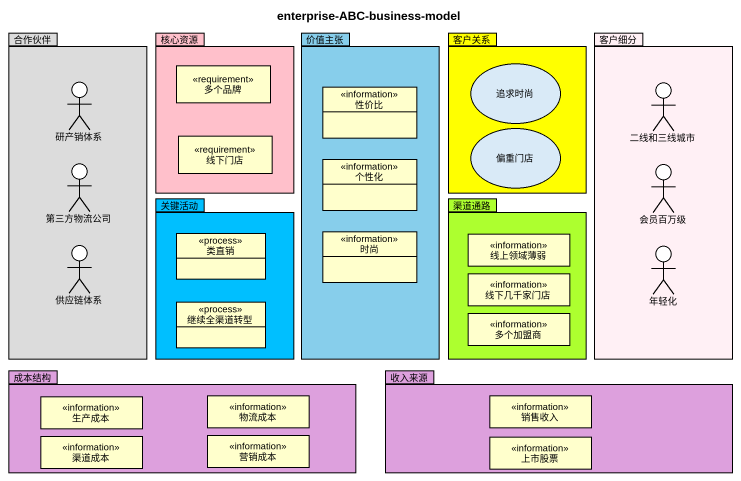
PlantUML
@startuml
title enterprise-ABC-business-model
allowmixing
hide circle
hide empty members
package 合作伙伴 #DCDCDC {
  actor 研产销体系
  actor 第三方物流公司
  actor 供应链体系
}
package 核心资源 #FFC0CB {
  class 多个品牌 <<requirement>>
  class 线下门店 <<requirement>>
}
package 价值主张 #87CEEB {
  class 性价比 <<information>>
  class 个性化 <<information>>
  class 时尚 <<information>>
}
package 客户关系 #FFFF00 {
  usecase 追求时尚
  usecase 偏重门店
}
package 客户细分 #FFF0F5 {
  actor 二线和三线城市
  actor 会员百万级
  actor 年轻化
}
package 关键活动 #00BFFF {
  class 类直销 <<process>>
  class 继续全渠道转型 <<process>>
}
package 渠道通路 #ADFF2F {
  class 线上领域薄弱 <<information>>
  class 线下几千家门店 <<information>>
  class 多个加盟商 <<information>>
}
package 成本结构 #DDA0DD {
  class 生产成本 <<information>>
  class 物流成本 <<information>>
  class 渠道成本 <<information>>
  class 营销成本 <<information>>
}
package 收入来源 #DDA0DD {
  class 销售收入 <<information>>
  class 上市股票 <<information>>
}
@enduml
